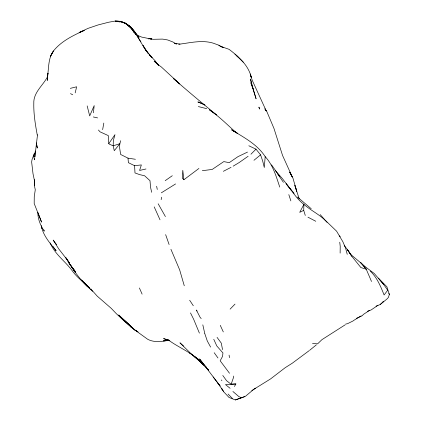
<?xml version="1.0" encoding="UTF-8"?>
<svg xmlns="http://www.w3.org/2000/svg" width="421" height="421" viewBox="0 0 421 421"><rect width="100%" height="100%" fill="white"/><g stroke="black" fill="none" stroke-linecap="round" stroke-linejoin="round"><path stroke-width="0.63" d="M43.879 229.903L44.268 231.14C40.511 225.519 37.822 219.194 37.822 212.347L41.553 222.109L34.19 203.532L34.248 196.744L35.275 189.729L34.333 185.414L34.38 179.609M34.333 185.414L34.38 180.262L33.022 173.81L31.643 162.022L32.049 159.522L34.464 153.149L33.691 156.28L34.517 159.806L34.506 158.596M340.131 253.11L340.215 246.317L339.752 242.212M233.702 376.048L233.687 376.99L231.129 384.252L235.871 383.957L234.455 386.483M37.516 134.746L34.875 156.922L33.691 156.28M305.283 215.457L303.715 210.374L303.915 204.369C296.526 198.833 292.032 190.655 286.101 183.772L294.126 193.371M34.875 156.922L35.048 152.07L35.606 150.986M47.941 73.343L47.931 73.686L47.941 73.343C48.741 65.681 48.725 57.367 53.509 50.915C61.256 41.205 73.107 35.438 84.258 30.438L79.116 32.554L87.994 28.381L98.161 24.928L108.739 22.213L115.296 21.05L120.353 21.318L125.205 23.044L129.963 26.46L133.504 31.554M157.386 64.087L158.801 65.255L154.133 61.087L157.386 64.087L161.385 67.013L179.751 83.958L173.589 78.643C187.666 91.089 202.069 103.008 216.531 114.938L209.463 109.839C218.82 116.212 226.814 124.253 235.239 131.805L233.434 130.81L237.297 133.215L231.55 129.773C243.712 137.388 257.236 144.224 265.198 156.654L264.288 167.511L262.709 161.111L260.578 154.844L255.989 149.155L248.837 145.771M47.631 76.496L47.236 80.458L47.936 73.522L47.547 76.733C42.916 85.642 33.291 92.467 33.801 103.44C33.575 114.012 35.364 124.748 37.269 135.078M93.394 112.817L94.199 105.587L89.689 115.907L87.168 105.908M102.635 129.652L103.813 123.064M161.154 199.649L161.659 197.196M75.175 92.883L76.638 86.794L70.307 88.357M120.716 140.688L119.843 143.729L119.527 147.25L120.648 154.47L128.01 158.159L135.415 159.285M370.296 271.135C377.127 277.592 380.663 286.422 384.099 294.963L387.725 290.237L383.642 284.428L378.379 278.081L386.888 286.785L389.357 294.458L388.351 297.536L386.852 299.094L380.189 304.525L376.058 306.146M50.42 56.303L53.509 50.915M50.952 55.393L52.899 52.02M108.781 143.645L114.986 134.641L113.37 140.456L113.17 145.803L114.265 150.702L119.843 143.729L113.17 145.803L109.349 144.161L108.781 143.645L108.329 135.625L100.061 131.841L98.425 130.021M230.108 309.135L235.013 304.104M250.942 154.218L255.989 149.155M380.189 304.525L383.405 301.541L382.873 302.025M253.979 160.275L260.578 154.844M309.63 350.314L316.366 344.852M198.922 168.458L183.861 179.762L182.272 178.046L182.793 170.305L183.861 179.762M309.03 350.751L292.232 363.239L285.17 367.712L270.587 378.905L253.663 389.409L245.454 396.314L235.392 399.95L229.013 397.45L223.804 391.904L221.656 388.541L223.725 391.798M165.19 180.667L172.3 175.72M248.111 156.28L239.191 162.532L233.155 166.169M251.8 390.635L255.542 388.167M369.696 310.319L363.455 314.361L362.27 315.687L356.524 318.281M161.327 192.834L175.578 183.94M377.942 305.325L371.138 309.94L367.538 311.24M345.252 324.77L321.907 339.673L317.613 343.846L312.524 343.525M353.419 320.607L361.107 315.945M223.351 171.315L231.04 167.347M303.715 210.374L299.71 212.352L303.915 204.369C311.23 210.874 320.539 214.847 327.049 222.335M353.114 320.923L347.478 323.712L345.709 324.065M247.506 152.086L237.97 156.654L229.245 162.648L223.777 161.611L212.205 169.442L202.338 170.684M235.392 399.95L241.344 397.719L238.849 396.582L232.918 391.493M238.775 398.671L244.743 396.629M145.971 168.984L139.583 170.442L141.361 164.927L134.578 165.679L128.379 162.674L128.01 158.159M148.571 38.943L150.929 38.511L152.739 39.311L162.422 39.1L164.695 39.406L167.842 40.011L172.952 42.011L176.457 44.084L174.583 43.263L179.967 44.105M168.895 340.342C161.838 341.426 154.296 342.852 147.671 339.263L132.526 328.327L127.147 323.807L116.406 313.75L111.197 308.314L97.214 296.126L90.752 288.901L90.931 289.101M178.736 44.252C190.124 42.884 201.827 39.716 213.173 43.142L218.873 45.221L223.172 47.557L221.114 46.636M167.679 340.41L163.406 340.873L169.205 340.415L167.174 340.173L169.584 340.589M235.871 383.957L225.509 384.599L230.108 388.309M150.434 39.2L151.639 39.132L150.929 38.511M151.639 39.132L141.672 37.09L136.936 35.122M120.253 22.045L115.296 21.05C131.92 20.624 138.304 39.4 146.076 50.662L142.987 45.442L148.608 53.935M121.49 22.297L125.205 23.044L132.21 29.396M93.315 116.959L97.598 117.906M198.365 106.581L206.758 108.671M168.989 340.11L163.574 338.616L169.821 340.763L168.384 339.994C177.52 346.72 188.119 351.077 196.986 358.255M220.699 46.389L229.082 49.336C238.539 56.551 248.743 65.434 251.326 77.659L250.263 74.038L252.258 80.343L266.272 110.976L264.914 108.907M120.559 21.366C127.31 23.35 132.92 28.028 136.188 34.259L130.736 26.981L138.625 36.585M70.491 93.62L72.696 94.767M307.951 217.178L315.782 221.262M127.926 25.244L129.626 26.139L125.937 23.634L131.341 27.986L133.873 32.18M132.02 327.591L130.973 327.006L132.541 327.948M121.164 317.529L118.717 314.955L134.888 330.043L138.125 331.943M137.13 331.311L134.888 330.043L121.085 317.487L125.937 321.881M189.203 352.861L193.613 355.571M137.157 35.769L139.172 37.248M231.129 384.252L226.561 380.695L222.788 375.458M218.873 45.221L220.083 46.178M183.54 346.041L179.951 342.82L191.797 354.45L202.922 364.102M192.25 354.85L200.285 361.244M123.458 319.823L126.763 322.575M50.188 242.933C54.735 254.121 64.939 260.999 71.944 270.361C76.401 276.829 82.774 281.565 88.415 286.933M122.264 318.671L130.41 325.922M207.564 368.891L208.753 370.306L197.433 358.466L204.327 365.481L199.417 360.908L206.727 367.57M205.28 366.286L206.206 367.112M199.412 360.902L194.776 356.771L195.975 357.845M86.952 285.664L88.331 286.99L81.7 280.465L88.836 287.359M311.208 208.716L297.458 197.054M199.449 360.939L202.527 363.739M89.263 287.69L86.384 285.049L89.51 288.175C79.537 279.77 72.491 268.651 65.776 257.636M127.068 322.844L130.657 326.138M92.625 291.311L86.789 285.875M236.602 55.688L237.918 56.93M234.913 54.114L243.227 62.155M324.733 219.751L336.6 231.192L342.894 241.812L345.541 247.958L347.241 254.331M228.077 394.024L232.324 398.392M83.811 282.749L86.821 285.901L81.006 279.733M86.784 285.454L87.615 286.38M320.192 214.599L324.312 219.204M383.642 284.428L374.253 273.497L366.623 267.788L351.267 254.905L347.436 249.769L351.714 256.178L360.886 267.556L366.233 269.193L371.511 281.491M275.371 170.616L282.465 178.693L291.195 190.176M158.349 65.218L156.659 63.208L157.691 64.66M205.585 366.538L199.58 358.929L220.12 386.004L213.179 377M201.196 318.586L200.049 317.213L196.339 310.003L197.06 311.045M72.433 268.024L71.191 266.472L75.343 272.408L72.849 268.13M52.588 246.343L56.104 250.769L52.609 246.053M344.204 245.501L347.983 250.285L351.714 256.178M56.614 244.69L53.172 240.065L58.808 248.995L67.613 260.31L65.818 257.631M229.513 373.269L220.167 360.786L222.541 356.403L222.951 352.956L216.794 345.946L213.773 339.305M52.03 245.759C47.599 240.175 42.995 233.96 41.579 226.887M72.833 268.545L75.638 272.192M277.271 173.352L283.428 182.335M148.192 53.441L145.887 50.357L152.155 57.582L149.145 54.609L155.117 60.756L157.628 64.471M265.198 156.654C273.076 165.179 276.15 176.357 279.749 187.077M271.55 164.827L279.607 176.467M217.062 337.379L221.304 343.152L222.53 349.635M214.189 352.724L217.962 357.966M264.951 108.923L266.903 111.712L273.966 128.431L282.549 155.433L292.306 176.988L289.659 172.136L292.942 178.136L296.747 191.281L294.853 185.424L299.22 198.844M221.399 379.979L221.909 380.705M68.191 261.183L69.307 262.788M217.583 382.731L222.314 389.588M158.17 203.785L165.411 216.583M189.676 300.247L193.302 305.762M339.558 235.828L340.179 236.797M137.135 35.974L140.851 41.868M66.934 259.062L67.876 260.652M135.43 34.059L133.915 31.38L135.72 34.548M139.404 287.985L142.114 294.137M134.362 32.759L133.231 30.701L134.136 32.359M210.626 347.088L207.3 341.015L204.795 333.611M190.497 312.919L193.66 319.286L199.401 333.127M388.851 293.437L389.357 294.458M220.262 325.333L223.309 331.922M160.027 219.82L154.202 206.885M170.937 249.306L179.656 269.861L184.272 285.78M250.658 82.658L253.142 88.847L256.084 98.793L252.047 85.879M253.142 88.847L250.5 79.022L251.858 85.274M169.11 244.548L165.642 234.644M288.817 194.607L290.853 200.901M202.817 324.849L204.759 333.485M151.66 192.281L150.544 187.24L149.992 180.672L144.582 175.757L139.64 174.626L134.994 172.942L134.578 165.679M156.633 186.24L157.28 189.466M229.077 355.119L229.492 357.666M41.484 225.63L41.705 228.492M201.401 103.282L197.891 101.929L204.959 104.982L201.401 103.282M361.571 263.52L360.45 262.367L366.233 269.193L361.571 263.52M71.149 265.993L68.949 263.046L74.97 271.15L71.149 265.993M69.297 262.783L67.434 260.146L69.297 262.809M259.531 108.944L258.947 107.192L259.531 108.944M37.327 147.934L36.322 143.035L37.327 147.934"/></g></svg>
